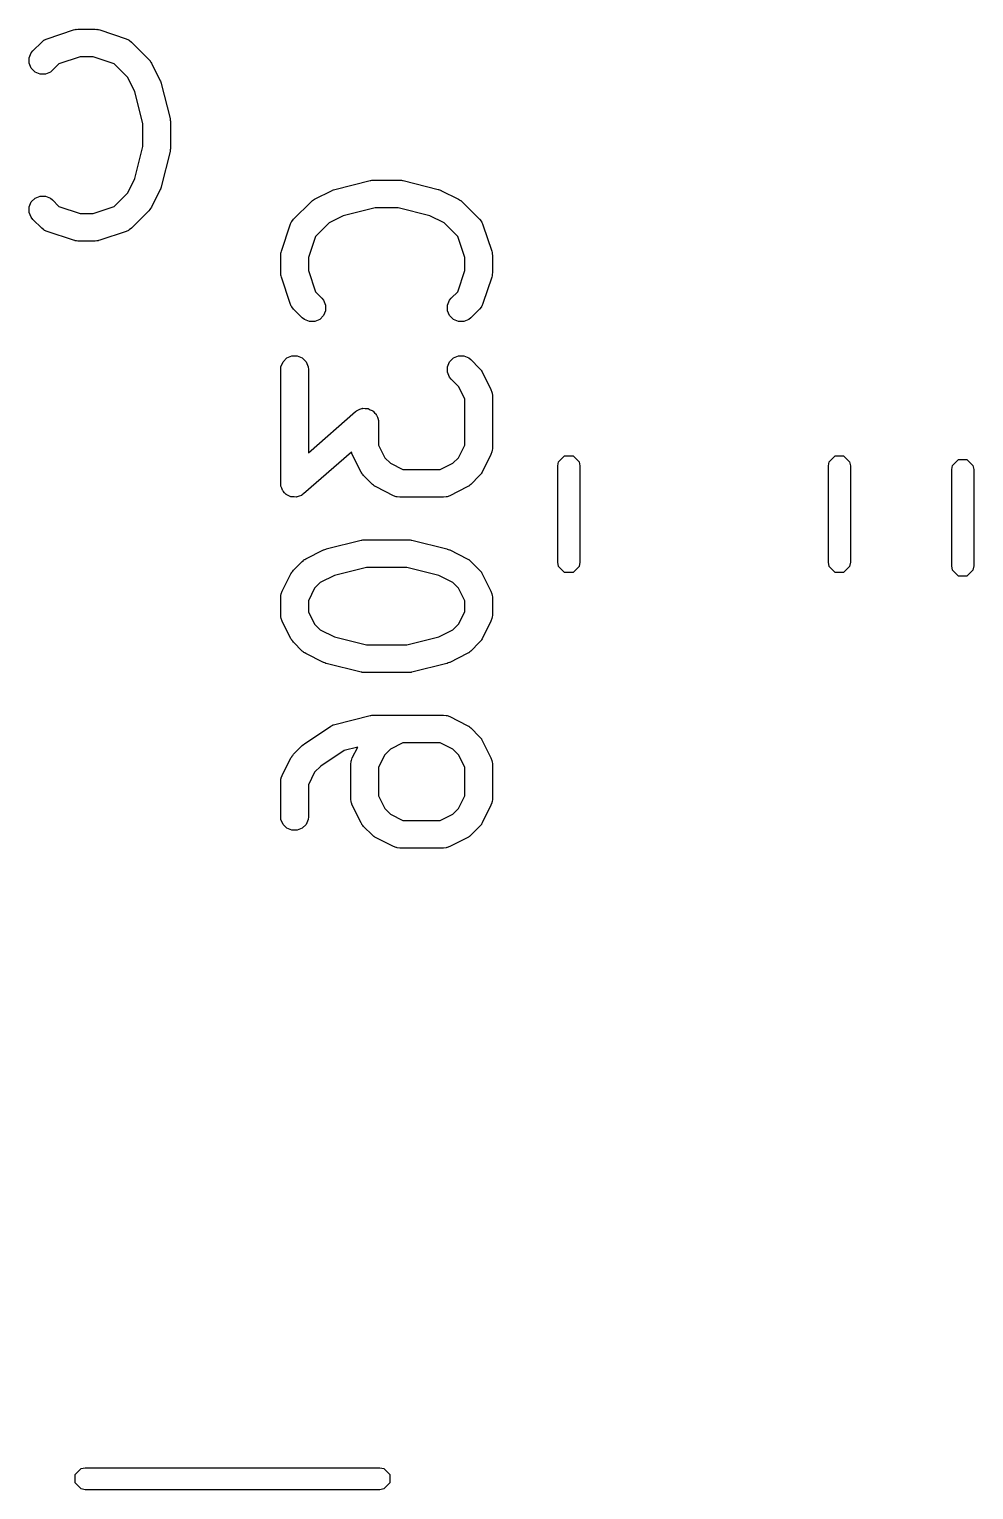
# Model space of a CAD drawing. Header units: inches. Extents: x 0.3 to 2.85, y 0.29 to 1.7.
# Drawn here: x 1.7278 to 1.9298, y 0.487 to 0.7992 of the extents above; entities that cross this region are included whole.
import ezdxf

# ---------------------------------------------------------------- set-up
doc = ezdxf.new("R2010")
doc.units = ezdxf.units.IN
doc.header["$MEASUREMENT"] = 0
doc.layers.add('BLACK', color=250, linetype='CONTINUOUS')

msp = doc.modelspace()

# ---------------------------------------------------------------- linework, layer by layer
at = {"layer": 'BLACK', "linetype": 'CONTINUOUS'}
for p, q in [((1.72858, 0.79461), (1.73046, 0.79648)), ((1.73046, 0.79648), (1.73091, 0.79685)), ((1.73091, 0.79685), (1.731, 0.79689)), ((1.731, 0.79689), (1.73108, 0.79696)), ((1.73108, 0.79696), (1.73161, 0.79719)), ((1.73161, 0.79719), (1.73724, 0.79907)), ((1.73724, 0.79907), (1.73752, 0.79913)), ((1.73752, 0.79913), (1.73759, 0.79916)), ((1.73759, 0.79916), (1.7377, 0.79917)), ((1.7377, 0.79917), (1.7378, 0.7992)), ((1.7378, 0.7992), (1.73788, 0.79919)), ((1.73788, 0.79919), (1.73817, 0.79922)), ((1.73817, 0.79922), (1.74192, 0.79922)), ((1.74192, 0.79922), (1.74221, 0.79919)), ((1.74221, 0.79919), (1.74229, 0.7992)), ((1.74229, 0.7992), (1.74239, 0.79917)), ((1.74239, 0.79917), (1.7425, 0.79916)), ((1.7425, 0.79916), (1.74257, 0.79913)), ((1.74257, 0.79913), (1.74285, 0.79907)), ((1.74285, 0.79907), (1.74848, 0.79719)), ((1.74848, 0.79719), (1.74901, 0.79696)), ((1.74901, 0.79696), (1.74909, 0.79689)), ((1.74909, 0.79689), (1.74918, 0.79685)), ((1.74918, 0.79685), (1.74963, 0.79648)), ((1.74963, 0.79648), (1.75338, 0.79273)), ((1.72778, 0.79309), (1.72822, 0.79416)), ((1.72778, 0.79194), (1.72778, 0.79309)), ((1.72822, 0.79416), (1.72858, 0.79461)), ((1.73865, 0.79331), (1.73414, 0.79181)), ((1.74144, 0.79331), (1.73865, 0.79331)), ((1.74595, 0.79181), (1.74144, 0.79331)), ((1.72822, 0.79088), (1.72778, 0.79194)), ((1.72903, 0.79006), (1.72822, 0.79088)), ((1.7301, 0.78962), (1.72903, 0.79006)), ((1.73231, 0.79006), (1.73125, 0.78962)), ((1.73276, 0.79043), (1.73231, 0.79006)), ((1.73414, 0.79181), (1.73276, 0.79043)), ((1.74887, 0.78889), (1.74595, 0.79181)), ((1.75338, 0.79273), (1.75357, 0.7925)), ((1.75357, 0.7925), (1.75363, 0.79245)), ((1.75363, 0.79245), (1.75368, 0.79236)), ((1.75368, 0.79236), (1.75375, 0.79228)), ((1.75375, 0.79228), (1.75378, 0.79221)), ((1.75378, 0.79221), (1.75393, 0.79196)), ((1.75393, 0.79196), (1.75581, 0.78821)), ((1.73125, 0.78962), (1.7301, 0.78962)), ((1.75038, 0.78586), (1.74887, 0.78889)), ((1.75581, 0.78821), (1.75583, 0.78817)), ((1.75583, 0.78817), (1.75584, 0.78815)), ((1.75584, 0.78815), (1.75592, 0.78791)), ((1.75592, 0.78791), (1.75602, 0.78767)), ((1.75602, 0.78767), (1.75602, 0.78765)), ((1.75602, 0.78765), (1.75603, 0.78761)), ((1.75603, 0.78761), (1.75791, 0.78011)), ((1.75209, 0.77903), (1.75038, 0.78586)), ((1.75209, 0.77413), (1.75209, 0.77903)), ((1.75791, 0.78011), (1.75792, 0.78001)), ((1.75792, 0.78001), (1.75794, 0.77997)), ((1.75794, 0.77997), (1.75796, 0.77975)), ((1.75796, 0.77975), (1.75799, 0.77954)), ((1.75799, 0.77954), (1.75799, 0.77949)), ((1.75799, 0.77949), (1.758, 0.77939)), ((1.758, 0.77939), (1.758, 0.77377)), ((1.75038, 0.7673), (1.75209, 0.77413)), ((1.75791, 0.77305), (1.75603, 0.76555)), ((1.75792, 0.77315), (1.75791, 0.77305)), ((1.75794, 0.77319), (1.75792, 0.77315)), ((1.75796, 0.77341), (1.75794, 0.77319)), ((1.75799, 0.77363), (1.75796, 0.77341)), ((1.758, 0.77377), (1.75799, 0.77367)), ((1.75799, 0.77367), (1.75799, 0.77363)), ((1.74887, 0.76427), (1.75038, 0.7673)), ((1.75581, 0.76495), (1.75393, 0.7612)), ((1.75583, 0.76499), (1.75581, 0.76495)), ((1.75584, 0.76501), (1.75583, 0.76499)), ((1.75592, 0.76525), (1.75584, 0.76501)), ((1.75602, 0.76549), (1.75592, 0.76525)), ((1.75603, 0.76555), (1.75602, 0.76551)), ((1.75602, 0.76551), (1.75602, 0.76549)), ((1.79288, 0.76488), (1.79312, 0.76497)), ((1.79312, 0.76497), (1.79314, 0.76497)), ((1.79314, 0.76497), (1.79318, 0.76499)), ((1.79318, 0.76499), (1.80068, 0.76686)), ((1.80068, 0.76686), (1.80078, 0.76688)), ((1.80078, 0.76688), (1.80082, 0.7669)), ((1.80082, 0.7669), (1.80104, 0.76692)), ((1.80104, 0.76692), (1.80125, 0.76695)), ((1.80125, 0.76695), (1.8013, 0.76694)), ((1.8013, 0.76694), (1.8014, 0.76695)), ((1.8014, 0.76695), (1.80702, 0.76695)), ((1.80702, 0.76695), (1.80712, 0.76694)), ((1.80712, 0.76694), (1.80717, 0.76695)), ((1.80717, 0.76695), (1.80738, 0.76692)), ((1.80738, 0.76692), (1.8076, 0.7669)), ((1.8076, 0.7669), (1.80764, 0.76688)), ((1.80764, 0.76688), (1.80774, 0.76686)), ((1.80774, 0.76686), (1.81524, 0.76499)), ((1.81524, 0.76499), (1.81528, 0.76497)), ((1.81528, 0.76497), (1.8153, 0.76497)), ((1.8153, 0.76497), (1.81554, 0.76488)), ((1.72778, 0.76122), (1.72822, 0.76229)), ((1.72822, 0.76229), (1.72903, 0.7631)), ((1.72903, 0.7631), (1.7301, 0.76354)), ((1.7301, 0.76354), (1.73125, 0.76354)), ((1.73125, 0.76354), (1.73231, 0.7631)), ((1.73231, 0.7631), (1.73276, 0.76273)), ((1.73276, 0.76273), (1.73414, 0.76135)), ((1.74595, 0.76135), (1.74887, 0.76427)), ((1.78431, 0.75859), (1.78806, 0.76234)), ((1.78806, 0.76234), (1.78829, 0.76252)), ((1.78829, 0.76252), (1.78834, 0.76258)), ((1.78834, 0.76258), (1.78843, 0.76264)), ((1.78843, 0.76264), (1.78851, 0.76271)), ((1.78851, 0.76271), (1.78858, 0.76274)), ((1.78858, 0.76274), (1.78883, 0.76289)), ((1.78883, 0.76289), (1.79258, 0.76477)), ((1.79258, 0.76477), (1.79262, 0.76478)), ((1.79262, 0.76478), (1.79264, 0.76479)), ((1.79264, 0.76479), (1.79288, 0.76488)), ((1.81554, 0.76488), (1.81578, 0.76479)), ((1.81578, 0.76479), (1.8158, 0.76478)), ((1.8158, 0.76478), (1.81584, 0.76477)), ((1.81584, 0.76477), (1.81959, 0.76289)), ((1.81959, 0.76289), (1.81984, 0.76274)), ((1.81984, 0.76274), (1.81991, 0.76271)), ((1.81991, 0.76271), (1.81999, 0.76264)), ((1.81999, 0.76264), (1.82008, 0.76258)), ((1.82008, 0.76258), (1.82013, 0.76252)), ((1.82013, 0.76252), (1.82036, 0.76234)), ((1.82036, 0.76234), (1.82411, 0.75859)), ((1.72778, 0.76007), (1.72778, 0.76122)), ((1.72822, 0.75901), (1.72778, 0.76007)), ((1.72858, 0.75856), (1.72822, 0.75901)), ((1.73414, 0.76135), (1.73865, 0.75985)), ((1.73865, 0.75985), (1.74144, 0.75985)), ((1.74144, 0.75985), (1.74595, 0.76135)), ((1.75338, 0.76043), (1.74963, 0.75668)), ((1.75357, 0.76066), (1.75338, 0.76043)), ((1.75363, 0.76071), (1.75357, 0.76066)), ((1.75368, 0.7608), (1.75363, 0.76071)), ((1.75375, 0.76088), (1.75368, 0.7608)), ((1.75378, 0.76095), (1.75375, 0.76088)), ((1.75393, 0.7612), (1.75378, 0.76095)), ((1.79493, 0.75934), (1.7919, 0.75782)), ((1.80176, 0.76105), (1.79493, 0.75934)), ((1.80666, 0.76105), (1.80176, 0.76105)), ((1.81349, 0.75934), (1.80666, 0.76105)), ((1.81652, 0.75782), (1.81349, 0.75934)), ((1.73046, 0.75668), (1.72858, 0.75856)), ((1.73091, 0.75632), (1.73046, 0.75668)), ((1.731, 0.75628), (1.73091, 0.75632)), ((1.73108, 0.75621), (1.731, 0.75628)), ((1.73161, 0.75597), (1.73108, 0.75621)), ((1.73724, 0.7541), (1.73161, 0.75597)), ((1.74848, 0.75597), (1.74285, 0.7541)), ((1.74901, 0.75621), (1.74848, 0.75597)), ((1.74909, 0.75628), (1.74901, 0.75621)), ((1.74918, 0.75632), (1.74909, 0.75628)), ((1.74963, 0.75668), (1.74918, 0.75632)), ((1.78172, 0.75181), (1.7836, 0.75743)), ((1.7836, 0.75743), (1.78383, 0.75796)), ((1.78383, 0.75796), (1.7839, 0.75804)), ((1.7839, 0.75804), (1.78394, 0.75814)), ((1.78394, 0.75814), (1.78431, 0.75859)), ((1.7919, 0.75782), (1.78898, 0.75491)), ((1.81944, 0.75491), (1.81652, 0.75782)), ((1.82411, 0.75859), (1.82448, 0.75814)), ((1.82448, 0.75814), (1.82452, 0.75804)), ((1.82452, 0.75804), (1.82459, 0.75796)), ((1.82459, 0.75796), (1.82482, 0.75743)), ((1.82482, 0.75743), (1.8267, 0.75181)), ((1.73752, 0.75403), (1.73724, 0.7541)), ((1.73759, 0.754), (1.73752, 0.75403)), ((1.7377, 0.75399), (1.73759, 0.754)), ((1.7378, 0.75397), (1.7377, 0.75399)), ((1.73788, 0.75397), (1.7378, 0.75397)), ((1.73817, 0.75394), (1.73788, 0.75397)), ((1.74192, 0.75394), (1.73817, 0.75394)), ((1.74221, 0.75397), (1.74192, 0.75394)), ((1.74229, 0.75397), (1.74221, 0.75397)), ((1.74239, 0.75399), (1.74229, 0.75397)), ((1.7425, 0.754), (1.74239, 0.75399)), ((1.74257, 0.75403), (1.7425, 0.754)), ((1.74285, 0.7541), (1.74257, 0.75403)), ((1.78898, 0.75491), (1.78748, 0.7504)), ((1.82094, 0.7504), (1.81944, 0.75491)), ((1.78157, 0.75088), (1.7816, 0.75117)), ((1.78157, 0.74713), (1.78157, 0.75088)), ((1.7816, 0.75125), (1.78162, 0.75135)), ((1.7816, 0.75117), (1.7816, 0.75125)), ((1.78162, 0.75135), (1.78163, 0.75145)), ((1.78163, 0.75145), (1.78166, 0.75152)), ((1.78166, 0.75152), (1.78172, 0.75181)), ((1.78748, 0.7504), (1.78748, 0.74761)), ((1.82094, 0.74761), (1.82094, 0.7504)), ((1.8267, 0.75181), (1.82676, 0.75152)), ((1.82676, 0.75152), (1.82679, 0.75145)), ((1.82679, 0.75145), (1.8268, 0.75135)), ((1.8268, 0.75135), (1.82682, 0.75125)), ((1.82682, 0.75125), (1.82682, 0.75117)), ((1.82682, 0.75117), (1.82685, 0.75088)), ((1.82685, 0.75088), (1.82685, 0.74713)), ((1.7816, 0.74684), (1.78157, 0.74713)), ((1.7816, 0.74676), (1.7816, 0.74684)), ((1.78162, 0.74666), (1.7816, 0.74676)), ((1.78163, 0.74655), (1.78162, 0.74666)), ((1.78166, 0.74648), (1.78163, 0.74655)), ((1.78172, 0.74619), (1.78166, 0.74648)), ((1.7836, 0.74057), (1.78172, 0.74619)), ((1.78748, 0.74761), (1.78898, 0.7431)), ((1.81944, 0.7431), (1.82094, 0.74761)), ((1.8267, 0.74619), (1.82482, 0.74057)), ((1.82676, 0.74648), (1.8267, 0.74619)), ((1.82679, 0.74655), (1.82676, 0.74648)), ((1.8268, 0.74666), (1.82679, 0.74655)), ((1.82682, 0.74676), (1.8268, 0.74666)), ((1.82685, 0.74713), (1.82682, 0.74684)), ((1.82682, 0.74684), (1.82682, 0.74676)), ((1.78898, 0.7431), (1.79036, 0.74172)), ((1.81806, 0.74172), (1.81944, 0.7431)), ((1.78383, 0.74004), (1.7836, 0.74057)), ((1.7839, 0.73996), (1.78383, 0.74004)), ((1.78394, 0.73986), (1.7839, 0.73996)), ((1.79036, 0.74172), (1.79073, 0.74127)), ((1.79073, 0.74127), (1.79117, 0.7402)), ((1.79117, 0.7402), (1.79117, 0.73905)), ((1.81725, 0.7402), (1.81769, 0.74127)), ((1.81725, 0.73905), (1.81725, 0.7402)), ((1.81769, 0.74127), (1.81806, 0.74172)), ((1.82452, 0.73996), (1.82448, 0.73986)), ((1.82459, 0.74004), (1.82452, 0.73996)), ((1.82482, 0.74057), (1.82459, 0.74004)), ((1.78431, 0.73941), (1.78394, 0.73986)), ((1.78619, 0.73754), (1.78431, 0.73941)), ((1.78663, 0.73717), (1.78619, 0.73754)), ((1.7877, 0.73673), (1.78663, 0.73717)), ((1.78992, 0.73717), (1.78885, 0.73673)), ((1.79073, 0.73799), (1.78992, 0.73717)), ((1.79117, 0.73905), (1.79073, 0.73799)), ((1.81769, 0.73799), (1.81725, 0.73905)), ((1.81851, 0.73717), (1.81769, 0.73799)), ((1.81957, 0.73673), (1.81851, 0.73717)), ((1.82179, 0.73717), (1.82072, 0.73673)), ((1.82223, 0.73754), (1.82179, 0.73717)), ((1.82411, 0.73941), (1.82223, 0.73754)), ((1.82448, 0.73986), (1.82411, 0.73941)), ((1.78885, 0.73673), (1.7877, 0.73673)), ((1.82072, 0.73673), (1.81957, 0.73673)), ((1.78163, 0.72708), (1.78207, 0.72814)), ((1.78207, 0.72814), (1.78288, 0.72896)), ((1.78288, 0.72896), (1.78395, 0.7294)), ((1.78395, 0.7294), (1.7851, 0.7294)), ((1.7851, 0.7294), (1.78617, 0.72896)), ((1.78617, 0.72896), (1.78698, 0.72814)), ((1.78698, 0.72814), (1.78742, 0.72708)), ((1.81725, 0.72708), (1.81769, 0.72814)), ((1.81769, 0.72814), (1.81851, 0.72896)), ((1.81851, 0.72896), (1.81957, 0.7294)), ((1.81957, 0.7294), (1.82072, 0.7294)), ((1.82072, 0.7294), (1.82179, 0.72896)), ((1.82179, 0.72896), (1.82223, 0.72859)), ((1.82223, 0.72859), (1.82411, 0.72672)), ((1.78157, 0.7265), (1.78163, 0.72708)), ((1.78157, 0.70213), (1.78157, 0.7265)), ((1.78742, 0.72708), (1.78748, 0.7265)), ((1.78748, 0.7265), (1.78748, 0.70864)), ((1.81725, 0.72593), (1.81725, 0.72708)), ((1.81769, 0.72486), (1.81725, 0.72593)), ((1.81806, 0.72442), (1.81769, 0.72486)), ((1.81959, 0.72288), (1.81806, 0.72442)), ((1.82411, 0.72672), (1.82429, 0.72649)), ((1.82429, 0.72649), (1.82435, 0.72644)), ((1.82435, 0.72644), (1.82441, 0.72635)), ((1.82441, 0.72635), (1.82448, 0.72627)), ((1.82448, 0.72627), (1.82451, 0.7262)), ((1.82451, 0.7262), (1.82466, 0.72595)), ((1.82466, 0.72595), (1.82654, 0.7222)), ((1.82094, 0.72018), (1.81959, 0.72288)), ((1.82654, 0.7222), (1.82674, 0.72166)), ((1.82674, 0.72166), (1.82675, 0.72155)), ((1.82675, 0.72155), (1.82679, 0.72146)), ((1.82679, 0.72146), (1.82685, 0.72088)), ((1.7985, 0.71797), (1.79895, 0.71815)), ((1.79895, 0.71815), (1.79905, 0.71815)), ((1.79905, 0.71815), (1.79914, 0.71818)), ((1.79914, 0.71818), (1.79962, 0.71815)), ((1.79962, 0.71815), (1.8001, 0.71815)), ((1.8001, 0.71815), (1.80019, 0.71811)), ((1.80019, 0.71811), (1.80029, 0.71811)), ((1.80029, 0.71811), (1.80072, 0.71789)), ((1.82094, 0.71033), (1.82094, 0.72018)), ((1.82685, 0.72088), (1.82685, 0.70963)), ((1.78748, 0.70864), (1.79758, 0.71748)), ((1.79758, 0.71748), (1.79783, 0.71766)), ((1.79783, 0.71766), (1.79788, 0.71771)), ((1.79788, 0.71771), (1.79794, 0.71773)), ((1.79794, 0.71773), (1.79805, 0.71781)), ((1.79805, 0.71781), (1.7985, 0.71797)), ((1.80072, 0.71789), (1.80116, 0.71771)), ((1.80116, 0.71771), (1.80123, 0.71764)), ((1.80123, 0.71764), (1.80132, 0.7176)), ((1.80132, 0.7176), (1.80164, 0.71724)), ((1.80164, 0.71724), (1.80198, 0.7169)), ((1.80198, 0.7169), (1.80202, 0.7168)), ((1.80202, 0.7168), (1.80208, 0.71673)), ((1.80208, 0.71673), (1.80224, 0.71628)), ((1.80224, 0.71628), (1.80242, 0.71583)), ((1.80242, 0.71583), (1.80243, 0.71569)), ((1.80243, 0.71569), (1.80245, 0.71564)), ((1.80245, 0.71564), (1.80245, 0.71556)), ((1.80245, 0.71556), (1.80248, 0.71526)), ((1.80248, 0.71526), (1.80248, 0.71033)), ((1.79668, 0.70884), (1.78647, 0.69991)), ((1.79688, 0.70831), (1.79668, 0.70884)), ((1.80248, 0.71033), (1.80382, 0.70763)), ((1.81959, 0.70763), (1.82094, 0.71033)), ((1.82674, 0.70885), (1.82654, 0.70831)), ((1.82675, 0.70896), (1.82674, 0.70885)), ((1.82679, 0.70906), (1.82675, 0.70896)), ((1.82685, 0.70963), (1.82679, 0.70906)), ((1.79876, 0.70456), (1.79688, 0.70831)), ((1.80382, 0.70763), (1.80502, 0.70643)), ((1.80502, 0.70643), (1.80772, 0.70509)), ((1.8157, 0.70509), (1.8184, 0.70643)), ((1.8184, 0.70643), (1.81959, 0.70763)), ((1.82654, 0.70831), (1.82466, 0.70456)), ((1.84083, 0.70586), (1.84101, 0.70676)), ((1.84083, 0.68529), (1.84083, 0.70586)), ((1.84101, 0.70676), (1.84229, 0.70804)), ((1.84229, 0.70804), (1.8441, 0.70804)), ((1.8441, 0.70804), (1.84538, 0.70676)), ((1.84538, 0.70676), (1.84556, 0.70586)), ((1.84556, 0.70586), (1.84556, 0.68529)), ((1.89871, 0.70586), (1.89889, 0.70676)), ((1.89871, 0.68529), (1.89871, 0.70586)), ((1.89889, 0.70676), (1.90016, 0.70804)), ((1.90016, 0.70804), (1.90197, 0.70804)), ((1.90197, 0.70804), (1.90325, 0.70676)), ((1.90325, 0.70676), (1.90343, 0.70586)), ((1.90343, 0.70586), (1.90343, 0.68529)), ((1.92508, 0.70507), (1.92526, 0.70597)), ((1.92526, 0.70597), (1.92654, 0.70725)), ((1.92654, 0.70725), (1.92835, 0.70725)), ((1.92835, 0.70725), (1.92963, 0.70597)), ((1.92963, 0.70597), (1.92981, 0.70507)), ((1.79891, 0.70431), (1.79876, 0.70456)), ((1.79894, 0.70424), (1.79891, 0.70431)), ((1.79901, 0.70416), (1.79894, 0.70424)), ((1.79907, 0.70407), (1.79901, 0.70416)), ((1.79912, 0.70402), (1.79907, 0.70407)), ((1.79931, 0.70379), (1.79912, 0.70402)), ((1.80119, 0.70192), (1.79931, 0.70379)), ((1.80772, 0.70509), (1.8157, 0.70509)), ((1.82411, 0.70379), (1.82223, 0.70192)), ((1.82429, 0.70402), (1.82411, 0.70379)), ((1.82435, 0.70407), (1.82429, 0.70402)), ((1.82441, 0.70416), (1.82435, 0.70407)), ((1.82448, 0.70424), (1.82441, 0.70416)), ((1.82451, 0.70431), (1.82448, 0.70424)), ((1.82466, 0.70456), (1.82451, 0.70431)), ((1.92508, 0.6845), (1.92508, 0.70507)), ((1.92981, 0.70507), (1.92981, 0.6845)), ((1.7816, 0.70183), (1.78157, 0.70213)), ((1.7816, 0.70175), (1.7816, 0.70183)), ((1.78162, 0.7017), (1.7816, 0.70175)), ((1.78163, 0.70156), (1.78162, 0.7017)), ((1.78181, 0.70111), (1.78163, 0.70156)), ((1.78197, 0.70066), (1.78181, 0.70111)), ((1.78203, 0.70058), (1.78197, 0.70066)), ((1.78207, 0.70049), (1.78203, 0.70058)), ((1.78241, 0.70015), (1.78207, 0.70049)), ((1.78273, 0.69979), (1.78241, 0.70015)), ((1.78281, 0.69975), (1.78273, 0.69979)), ((1.78288, 0.69968), (1.78281, 0.69975)), ((1.78333, 0.69949), (1.78288, 0.69968)), ((1.78376, 0.69928), (1.78333, 0.69949)), ((1.78554, 0.69942), (1.7851, 0.69924)), ((1.786, 0.69957), (1.78554, 0.69942)), ((1.78611, 0.69966), (1.786, 0.69957)), ((1.78617, 0.69968), (1.78611, 0.69966)), ((1.78622, 0.69973), (1.78617, 0.69968)), ((1.78647, 0.69991), (1.78622, 0.69973)), ((1.80141, 0.70173), (1.80119, 0.70192)), ((1.80146, 0.70167), (1.80141, 0.70173)), ((1.80155, 0.70162), (1.80146, 0.70167)), ((1.80163, 0.70155), (1.80155, 0.70162)), ((1.8017, 0.70152), (1.80163, 0.70155)), ((1.80195, 0.70137), (1.8017, 0.70152)), ((1.8057, 0.69949), (1.80195, 0.70137)), ((1.80624, 0.69928), (1.8057, 0.69949)), ((1.81772, 0.69949), (1.81718, 0.69928)), ((1.82147, 0.70137), (1.81772, 0.69949)), ((1.82171, 0.70152), (1.82147, 0.70137)), ((1.82179, 0.70155), (1.82171, 0.70152)), ((1.82187, 0.70162), (1.82179, 0.70155)), ((1.82196, 0.70167), (1.82187, 0.70162)), ((1.82201, 0.70173), (1.82196, 0.70167)), ((1.82223, 0.70192), (1.82201, 0.70173)), ((1.78386, 0.69927), (1.78376, 0.69928)), ((1.78395, 0.69924), (1.78386, 0.69927)), ((1.78443, 0.69924), (1.78395, 0.69924)), ((1.78491, 0.6992), (1.78443, 0.69924)), ((1.785, 0.69924), (1.78491, 0.6992)), ((1.7851, 0.69924), (1.785, 0.69924)), ((1.80635, 0.69928), (1.80624, 0.69928)), ((1.80645, 0.69924), (1.80635, 0.69928)), ((1.80702, 0.69918), (1.80645, 0.69924)), ((1.8164, 0.69918), (1.80702, 0.69918)), ((1.81697, 0.69924), (1.8164, 0.69918)), ((1.81707, 0.69928), (1.81697, 0.69924)), ((1.81718, 0.69928), (1.81707, 0.69928)), ((1.79131, 0.68812), (1.79881, 0.69)), ((1.79881, 0.69), (1.79891, 0.69001)), ((1.79891, 0.69001), (1.79895, 0.69003)), ((1.79895, 0.69003), (1.79916, 0.69005)), ((1.79916, 0.69005), (1.79938, 0.69008)), ((1.79938, 0.69008), (1.79942, 0.69008)), ((1.79942, 0.69008), (1.79952, 0.69009)), ((1.79952, 0.69009), (1.8089, 0.69009)), ((1.8089, 0.69009), (1.809, 0.69008)), ((1.809, 0.69008), (1.80904, 0.69008)), ((1.80904, 0.69008), (1.80926, 0.69005)), ((1.80926, 0.69005), (1.80947, 0.69003)), ((1.80947, 0.69003), (1.80951, 0.69001)), ((1.80951, 0.69001), (1.80961, 0.69)), ((1.80961, 0.69), (1.81711, 0.68812)), ((1.78695, 0.68603), (1.7907, 0.6879)), ((1.7907, 0.6879), (1.79075, 0.68792)), ((1.79075, 0.68792), (1.79076, 0.68793)), ((1.79076, 0.68793), (1.791, 0.68802)), ((1.791, 0.68802), (1.79124, 0.68811)), ((1.79124, 0.68811), (1.79127, 0.68811)), ((1.79127, 0.68811), (1.79131, 0.68812)), ((1.81711, 0.68812), (1.81715, 0.68811)), ((1.81715, 0.68811), (1.81718, 0.68811)), ((1.81718, 0.68811), (1.81742, 0.68802)), ((1.81742, 0.68802), (1.81766, 0.68793)), ((1.81766, 0.68793), (1.81767, 0.68792)), ((1.81767, 0.68792), (1.81772, 0.6879)), ((1.81772, 0.6879), (1.82147, 0.68603)), ((1.78431, 0.6836), (1.78619, 0.68547)), ((1.78619, 0.68547), (1.78641, 0.68566)), ((1.78641, 0.68566), (1.78646, 0.68572)), ((1.78646, 0.68572), (1.78655, 0.68577)), ((1.78655, 0.68577), (1.78663, 0.68584)), ((1.78663, 0.68584), (1.78671, 0.68587)), ((1.78671, 0.68587), (1.78695, 0.68603)), ((1.79989, 0.68418), (1.79305, 0.68247)), ((1.80853, 0.68418), (1.79989, 0.68418)), ((1.81537, 0.68247), (1.80853, 0.68418)), ((1.82147, 0.68603), (1.82171, 0.68587)), ((1.82171, 0.68587), (1.82179, 0.68584)), ((1.82179, 0.68584), (1.82187, 0.68577)), ((1.82187, 0.68577), (1.82196, 0.68572)), ((1.82196, 0.68572), (1.82201, 0.68566)), ((1.82201, 0.68566), (1.82223, 0.68547)), ((1.82223, 0.68547), (1.82411, 0.6836)), ((1.84101, 0.68438), (1.84083, 0.68529)), ((1.84229, 0.6831), (1.84101, 0.68438)), ((1.84538, 0.68438), (1.8441, 0.6831)), ((1.84556, 0.68529), (1.84538, 0.68438)), ((1.89889, 0.68438), (1.89871, 0.68529)), ((1.90016, 0.6831), (1.89889, 0.68438)), ((1.90325, 0.68438), (1.90197, 0.6831)), ((1.90343, 0.68529), (1.90325, 0.68438)), ((1.92526, 0.68359), (1.92508, 0.6845)), ((1.92981, 0.6845), (1.92963, 0.68359)), ((1.78188, 0.67908), (1.78376, 0.68283)), ((1.78376, 0.68283), (1.78392, 0.68308)), ((1.78392, 0.68308), (1.78394, 0.68315)), ((1.78394, 0.68315), (1.78401, 0.68323)), ((1.78401, 0.68323), (1.78407, 0.68332)), ((1.78407, 0.68332), (1.78413, 0.68337)), ((1.78413, 0.68337), (1.78431, 0.6836)), ((1.79002, 0.68096), (1.78883, 0.67976)), ((1.79305, 0.68247), (1.79002, 0.68096)), ((1.8184, 0.68096), (1.81537, 0.68247)), ((1.81959, 0.67976), (1.8184, 0.68096)), ((1.82411, 0.6836), (1.82429, 0.68337)), ((1.82429, 0.68337), (1.82435, 0.68332)), ((1.82435, 0.68332), (1.82441, 0.68323)), ((1.82441, 0.68323), (1.82448, 0.68315)), ((1.82448, 0.68315), (1.82451, 0.68308)), ((1.82451, 0.68308), (1.82466, 0.68283)), ((1.82466, 0.68283), (1.82654, 0.67908)), ((1.8441, 0.6831), (1.84229, 0.6831)), ((1.90197, 0.6831), (1.90016, 0.6831)), ((1.92654, 0.68232), (1.92526, 0.68359)), ((1.92835, 0.68232), (1.92654, 0.68232)), ((1.92963, 0.68359), (1.92835, 0.68232)), ((1.78157, 0.67776), (1.78163, 0.67834)), ((1.78157, 0.67401), (1.78157, 0.67776)), ((1.78163, 0.67834), (1.78167, 0.67843)), ((1.78167, 0.67843), (1.78168, 0.67854)), ((1.78168, 0.67854), (1.78188, 0.67908)), ((1.78883, 0.67976), (1.78748, 0.67706)), ((1.82094, 0.67706), (1.81959, 0.67976)), ((1.82654, 0.67908), (1.82674, 0.67854)), ((1.82674, 0.67854), (1.82675, 0.67843)), ((1.82675, 0.67843), (1.82679, 0.67834)), ((1.82679, 0.67834), (1.82685, 0.67776)), ((1.82685, 0.67776), (1.82685, 0.67401)), ((1.78748, 0.67706), (1.78748, 0.67471)), ((1.78748, 0.67471), (1.78883, 0.67201)), ((1.81959, 0.67201), (1.82094, 0.67471)), ((1.82094, 0.67471), (1.82094, 0.67706)), ((1.78163, 0.67344), (1.78157, 0.67401)), ((1.78167, 0.67334), (1.78163, 0.67344)), ((1.78168, 0.67323), (1.78167, 0.67334)), ((1.78188, 0.67269), (1.78168, 0.67323)), ((1.78376, 0.66894), (1.78188, 0.67269)), ((1.78883, 0.67201), (1.79002, 0.67081)), ((1.8184, 0.67081), (1.81959, 0.67201)), ((1.82654, 0.67269), (1.82466, 0.66894)), ((1.82674, 0.67323), (1.82654, 0.67269)), ((1.82675, 0.67334), (1.82674, 0.67323)), ((1.82679, 0.67344), (1.82675, 0.67334)), ((1.82685, 0.67401), (1.82679, 0.67344)), ((1.78392, 0.66869), (1.78376, 0.66894)), ((1.78394, 0.66862), (1.78392, 0.66869)), ((1.78401, 0.66854), (1.78394, 0.66862)), ((1.78407, 0.66845), (1.78401, 0.66854)), ((1.78413, 0.6684), (1.78407, 0.66845)), ((1.78431, 0.66817), (1.78413, 0.6684)), ((1.78619, 0.6663), (1.78431, 0.66817)), ((1.79002, 0.67081), (1.79305, 0.6693)), ((1.79305, 0.6693), (1.79989, 0.66759)), ((1.80853, 0.66759), (1.81537, 0.6693)), ((1.81537, 0.6693), (1.8184, 0.67081)), ((1.82411, 0.66817), (1.82223, 0.6663)), ((1.82429, 0.6684), (1.82411, 0.66817)), ((1.82435, 0.66845), (1.82429, 0.6684)), ((1.82441, 0.66854), (1.82435, 0.66845)), ((1.82448, 0.66862), (1.82441, 0.66854)), ((1.82451, 0.66869), (1.82448, 0.66862)), ((1.82466, 0.66894), (1.82451, 0.66869)), ((1.78641, 0.66611), (1.78619, 0.6663)), ((1.78646, 0.66605), (1.78641, 0.66611)), ((1.78655, 0.666), (1.78646, 0.66605)), ((1.78663, 0.66593), (1.78655, 0.666)), ((1.78671, 0.6659), (1.78663, 0.66593)), ((1.78695, 0.66575), (1.78671, 0.6659)), ((1.7907, 0.66387), (1.78695, 0.66575)), ((1.79989, 0.66759), (1.80853, 0.66759)), ((1.82147, 0.66575), (1.81772, 0.66387)), ((1.82171, 0.6659), (1.82147, 0.66575)), ((1.82179, 0.66593), (1.82171, 0.6659)), ((1.82187, 0.666), (1.82179, 0.66593)), ((1.82196, 0.66605), (1.82187, 0.666)), ((1.82201, 0.66611), (1.82196, 0.66605)), ((1.82223, 0.6663), (1.82201, 0.66611)), ((1.79075, 0.66385), (1.7907, 0.66387)), ((1.79076, 0.66384), (1.79075, 0.66385)), ((1.791, 0.66376), (1.79076, 0.66384)), ((1.79124, 0.66366), (1.791, 0.66376)), ((1.79127, 0.66366), (1.79124, 0.66366)), ((1.79131, 0.66365), (1.79127, 0.66366)), ((1.79881, 0.66177), (1.79131, 0.66365)), ((1.81711, 0.66365), (1.80961, 0.66177)), ((1.81715, 0.66366), (1.81711, 0.66365)), ((1.81718, 0.66366), (1.81715, 0.66366)), ((1.81742, 0.66376), (1.81718, 0.66366)), ((1.81766, 0.66384), (1.81742, 0.66376)), ((1.81767, 0.66385), (1.81766, 0.66384)), ((1.81772, 0.66387), (1.81767, 0.66385)), ((1.79891, 0.66176), (1.79881, 0.66177)), ((1.79895, 0.66174), (1.79891, 0.66176)), ((1.79916, 0.66172), (1.79895, 0.66174)), ((1.79938, 0.66169), (1.79916, 0.66172)), ((1.79942, 0.66169), (1.79938, 0.66169)), ((1.79952, 0.66168), (1.79942, 0.66169)), ((1.8089, 0.66168), (1.79952, 0.66168)), ((1.809, 0.66169), (1.8089, 0.66168)), ((1.80904, 0.66169), (1.809, 0.66169)), ((1.80926, 0.66172), (1.80904, 0.66169)), ((1.80947, 0.66174), (1.80926, 0.66172)), ((1.80951, 0.66176), (1.80947, 0.66174)), ((1.80961, 0.66177), (1.80951, 0.66176)), ((1.80078, 0.65252), (1.80082, 0.65254)), ((1.80082, 0.65254), (1.80104, 0.65256)), ((1.80104, 0.65256), (1.80125, 0.65259)), ((1.80125, 0.65259), (1.8013, 0.65258)), ((1.8013, 0.65258), (1.8014, 0.65259)), ((1.8014, 0.65259), (1.8164, 0.65259)), ((1.8164, 0.65259), (1.81697, 0.65254)), ((1.81697, 0.65254), (1.81707, 0.65249)), ((1.78664, 0.64647), (1.79226, 0.65022)), ((1.79226, 0.65022), (1.79258, 0.65039)), ((1.79258, 0.65039), (1.79264, 0.65043)), ((1.79264, 0.65043), (1.79271, 0.65046)), ((1.79271, 0.65046), (1.79277, 0.65049)), ((1.79277, 0.65049), (1.79284, 0.65051)), ((1.79284, 0.65051), (1.79318, 0.65063)), ((1.79318, 0.65063), (1.80068, 0.6525)), ((1.80068, 0.6525), (1.80078, 0.65252)), ((1.81707, 0.65249), (1.81718, 0.65249)), ((1.81718, 0.65249), (1.81772, 0.65228)), ((1.81772, 0.65228), (1.82147, 0.65041)), ((1.82147, 0.65041), (1.82171, 0.65025)), ((1.82171, 0.65025), (1.82179, 0.65022)), ((1.82179, 0.65022), (1.82187, 0.65015)), ((1.82187, 0.65015), (1.82196, 0.6501)), ((1.82196, 0.6501), (1.82201, 0.65004)), ((1.82201, 0.65004), (1.82223, 0.64985)), ((1.82223, 0.64985), (1.82411, 0.64798)), ((1.78619, 0.6461), (1.78642, 0.64629)), ((1.78642, 0.64629), (1.78663, 0.64647)), ((1.78663, 0.64647), (1.78664, 0.64647)), ((1.78664, 0.64647), (1.78664, 0.64647)), ((1.80772, 0.64669), (1.80502, 0.64534)), ((1.8157, 0.64669), (1.80772, 0.64669)), ((1.8184, 0.64534), (1.8157, 0.64669)), ((1.82411, 0.64798), (1.82429, 0.64775)), ((1.82429, 0.64775), (1.82435, 0.6477)), ((1.82435, 0.6477), (1.82441, 0.64761)), ((1.82441, 0.64761), (1.82448, 0.64753)), ((1.82448, 0.64753), (1.82451, 0.64746)), ((1.82451, 0.64746), (1.82466, 0.64721)), ((1.82466, 0.64721), (1.82654, 0.64346)), ((1.78188, 0.63971), (1.78376, 0.64346)), ((1.78376, 0.64346), (1.78392, 0.64371)), ((1.78392, 0.64371), (1.78394, 0.64378)), ((1.78394, 0.64378), (1.78401, 0.64386)), ((1.78401, 0.64386), (1.78407, 0.64395)), ((1.78407, 0.64395), (1.78413, 0.644)), ((1.78413, 0.644), (1.78431, 0.64423)), ((1.78431, 0.64423), (1.78619, 0.6461)), ((1.78619, 0.6461), (1.78619, 0.6461)), ((1.78619, 0.6461), (1.78619, 0.6461)), ((1.79511, 0.64502), (1.79016, 0.64172)), ((1.79803, 0.64575), (1.79511, 0.64502)), ((1.79668, 0.64292), (1.79688, 0.64346)), ((1.79688, 0.64346), (1.79803, 0.64575)), ((1.80382, 0.64414), (1.80248, 0.64144)), ((1.80502, 0.64534), (1.80382, 0.64414)), ((1.81959, 0.64414), (1.8184, 0.64534)), ((1.82094, 0.64144), (1.81959, 0.64414)), ((1.82654, 0.64346), (1.82674, 0.64292)), ((1.78883, 0.64039), (1.78748, 0.63769)), ((1.79016, 0.64172), (1.78883, 0.64039)), ((1.79657, 0.64214), (1.79663, 0.64272)), ((1.79657, 0.63464), (1.79657, 0.64214)), ((1.79663, 0.64272), (1.79667, 0.64281)), ((1.79667, 0.64281), (1.79668, 0.64292)), ((1.80248, 0.64144), (1.80248, 0.63534)), ((1.82094, 0.63534), (1.82094, 0.64144)), ((1.82674, 0.64292), (1.82675, 0.64281)), ((1.82675, 0.64281), (1.82679, 0.64272)), ((1.82679, 0.64272), (1.82685, 0.64214)), ((1.82685, 0.64214), (1.82685, 0.63464)), ((1.78157, 0.63839), (1.78163, 0.63897)), ((1.78157, 0.63089), (1.78157, 0.63839)), ((1.78163, 0.63897), (1.78167, 0.63906)), ((1.78167, 0.63906), (1.78168, 0.63917)), ((1.78168, 0.63917), (1.78188, 0.63971)), ((1.78748, 0.63769), (1.78748, 0.63089)), ((1.79663, 0.63406), (1.79657, 0.63464)), ((1.79667, 0.63397), (1.79663, 0.63406)), ((1.79668, 0.63386), (1.79667, 0.63397)), ((1.79688, 0.63332), (1.79668, 0.63386)), ((1.80248, 0.63534), (1.80382, 0.63264)), ((1.81959, 0.63264), (1.82094, 0.63534)), ((1.82674, 0.63386), (1.82654, 0.63332)), ((1.82675, 0.63397), (1.82674, 0.63386)), ((1.82679, 0.63406), (1.82675, 0.63397)), ((1.82685, 0.63464), (1.82679, 0.63406)), ((1.78163, 0.63032), (1.78157, 0.63089)), ((1.78748, 0.63089), (1.78742, 0.63032)), ((1.79876, 0.62957), (1.79688, 0.63332)), ((1.80382, 0.63264), (1.80502, 0.63144)), ((1.80502, 0.63144), (1.80772, 0.63009)), ((1.8157, 0.63009), (1.8184, 0.63144)), ((1.8184, 0.63144), (1.81959, 0.63264)), ((1.82654, 0.63332), (1.82466, 0.62957)), ((1.78207, 0.62925), (1.78163, 0.63032)), ((1.78288, 0.62844), (1.78207, 0.62925)), ((1.78395, 0.628), (1.78288, 0.62844)), ((1.7851, 0.628), (1.78395, 0.628)), ((1.78617, 0.62844), (1.7851, 0.628)), ((1.78698, 0.62925), (1.78617, 0.62844)), ((1.78742, 0.63032), (1.78698, 0.62925)), ((1.79891, 0.62932), (1.79876, 0.62957)), ((1.79894, 0.62925), (1.79891, 0.62932)), ((1.79901, 0.62917), (1.79894, 0.62925)), ((1.79907, 0.62908), (1.79901, 0.62917)), ((1.79912, 0.62903), (1.79907, 0.62908)), ((1.79931, 0.6288), (1.79912, 0.62903)), ((1.80119, 0.62693), (1.79931, 0.6288)), ((1.80772, 0.63009), (1.8157, 0.63009)), ((1.82411, 0.6288), (1.82223, 0.62693)), ((1.82429, 0.62903), (1.82411, 0.6288)), ((1.82435, 0.62908), (1.82429, 0.62903)), ((1.82441, 0.62917), (1.82435, 0.62908)), ((1.82448, 0.62925), (1.82441, 0.62917)), ((1.82451, 0.62932), (1.82448, 0.62925)), ((1.82466, 0.62957), (1.82451, 0.62932)), ((1.80141, 0.62674), (1.80119, 0.62693)), ((1.80146, 0.62668), (1.80141, 0.62674)), ((1.80155, 0.62663), (1.80146, 0.62668)), ((1.80163, 0.62656), (1.80155, 0.62663)), ((1.8017, 0.62653), (1.80163, 0.62656)), ((1.80195, 0.62638), (1.8017, 0.62653)), ((1.8057, 0.6245), (1.80195, 0.62638)), ((1.80624, 0.62429), (1.8057, 0.6245)), ((1.81772, 0.6245), (1.81718, 0.62429)), ((1.82147, 0.62638), (1.81772, 0.6245)), ((1.82171, 0.62653), (1.82147, 0.62638)), ((1.82179, 0.62656), (1.82171, 0.62653)), ((1.82187, 0.62663), (1.82179, 0.62656)), ((1.82196, 0.62668), (1.82187, 0.62663)), ((1.82201, 0.62674), (1.82196, 0.62668)), ((1.82223, 0.62693), (1.82201, 0.62674)), ((1.80635, 0.62429), (1.80624, 0.62429)), ((1.80645, 0.62425), (1.80635, 0.62429)), ((1.80702, 0.62419), (1.80645, 0.62425)), ((1.8164, 0.62419), (1.80702, 0.62419)), ((1.81697, 0.62425), (1.8164, 0.62419)), ((1.81707, 0.62429), (1.81697, 0.62425)), ((1.81718, 0.62429), (1.81707, 0.62429)), ((1.73758, 0.49027), (1.73886, 0.49155)), ((1.73758, 0.48847), (1.73758, 0.49027)), ((1.73886, 0.49155), (1.73976, 0.49173)), ((1.73976, 0.49173), (1.80276, 0.49173)), ((1.80276, 0.49173), (1.80366, 0.49155)), ((1.80366, 0.49155), (1.80494, 0.49027)), ((1.80494, 0.49027), (1.80494, 0.48847)), ((1.73886, 0.48719), (1.73758, 0.48847)), ((1.73976, 0.48701), (1.73886, 0.48719)), ((1.80366, 0.48719), (1.80276, 0.48701)), ((1.80494, 0.48847), (1.80366, 0.48719)), ((1.80276, 0.48701), (1.73976, 0.48701))]:
    msp.add_line(p, q, dxfattribs=at)

doc.saveas('drawing.dxf')
